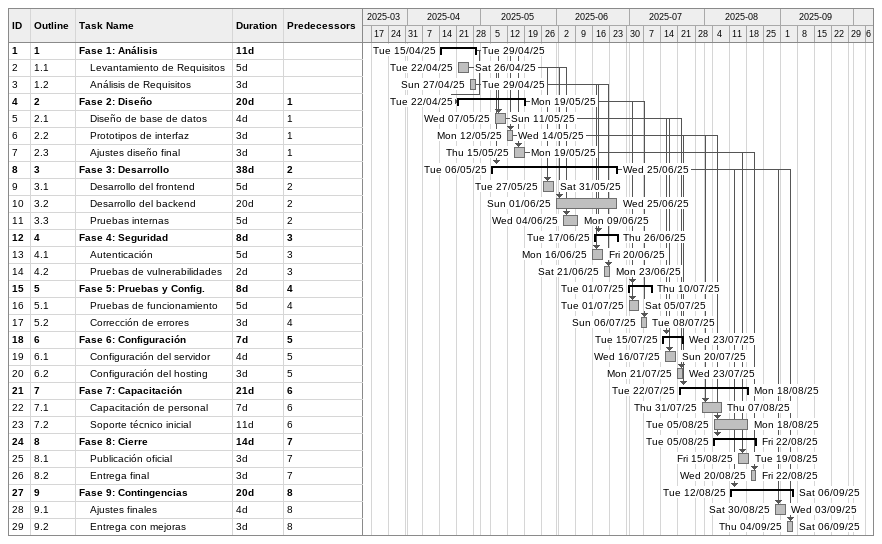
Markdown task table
| ID | WBS | Task | Duration | Start | Finish | Predecessors |
|---|---|---|---|---|---|---|
| 1 | 1 | **Fase 1: Análisis** | 11d | 2025-04-15 | 2025-04-29 |  |
| 2 | 1.1 | Levantamiento de Requisitos | 5d | 2025-04-22 | 2025-04-26 |  |
| 3 | 1.2 | Análisis de Requisitos | 3d | 2025-04-27 | 2025-04-29 |  |
| 4 | 2 | **Fase 2: Diseño** | 20d | 2025-04-22 | 2025-05-19 | 1 |
| 5 | 2.1 | Diseño de base de datos | 4d | 2025-05-07 | 2025-05-11 | 1 |
| 6 | 2.2 | Prototipos de interfaz | 3d | 2025-05-12 | 2025-05-14 | 1 |
| 7 | 2.3 | Ajustes diseño final | 3d | 2025-05-15 | 2025-05-19 | 1 |
| 8 | 3 | **Fase 3: Desarrollo** | 38d | 2025-05-06 | 2025-06-25 | 2 |
| 9 | 3.1 | Desarrollo del frontend | 5d | 2025-05-27 | 2025-05-31 | 2 |
| 10 | 3.2 | Desarrollo del backend | 20d | 2025-06-01 | 2025-06-25 | 2 |
| 11 | 3.3 | Pruebas internas | 5d | 2025-06-04 | 2025-06-09 | 2 |
| 12 | 4 | **Fase 4: Seguridad** | 8d | 2025-06-17 | 2025-06-26 | 3 |
| 13 | 4.1 | Autenticación | 5d | 2025-06-16 | 2025-06-20 | 3 |
| 14 | 4.2 | Pruebas de vulnerabilidades | 2d | 2025-06-21 | 2025-06-23 | 3 |
| 15 | 5 | **Fase 5: Pruebas y Config.** | 8d | 2025-07-01 | 2025-07-10 | 4 |
| 16 | 5.1 | Pruebas de funcionamiento | 5d | 2025-07-01 | 2025-07-05 | 4 |
| 17 | 5.2 | Corrección de errores | 3d | 2025-07-06 | 2025-07-08 | 4 |
| 18 | 6 | **Fase 6: Configuración** | 7d | 2025-07-15 | 2025-07-23 | 5 |
| 19 | 6.1 | Configuración del servidor | 4d | 2025-07-16 | 2025-07-20 | 5 |
| 20 | 6.2 | Configuración del hosting | 3d | 2025-07-21 | 2025-07-23 | 5 |
| 21 | 7 | **Fase 7: Capacitación** | 21d | 2025-07-22 | 2025-08-18 | 6 |
| 22 | 7.1 | Capacitación de personal | 7d | 2025-07-31 | 2025-08-07 | 6 |
| 23 | 7.2 | Soporte técnico inicial | 11d | 2025-08-05 | 2025-08-18 | 6 |
| 24 | 8 | **Fase 8: Cierre** | 14d | 2025-08-05 | 2025-08-22 | 7 |
| 25 | 8.1 | Publicación oficial | 3d | 2025-08-15 | 2025-08-19 | 7 |
| 26 | 8.2 | Entrega final | 3d | 2025-08-20 | 2025-08-22 | 7 |
| 27 | 9 | **Fase 9: Contingencias** | 20d | 2025-08-12 | 2025-09-06 | 8 |
| 28 | 9.1 | Ajustes finales | 4d | 2025-08-30 | 2025-09-03 | 8 |
| 29 | 9.2 | Entrega con mejoras | 3d | 2025-09-04 | 2025-09-06 | 8 |
